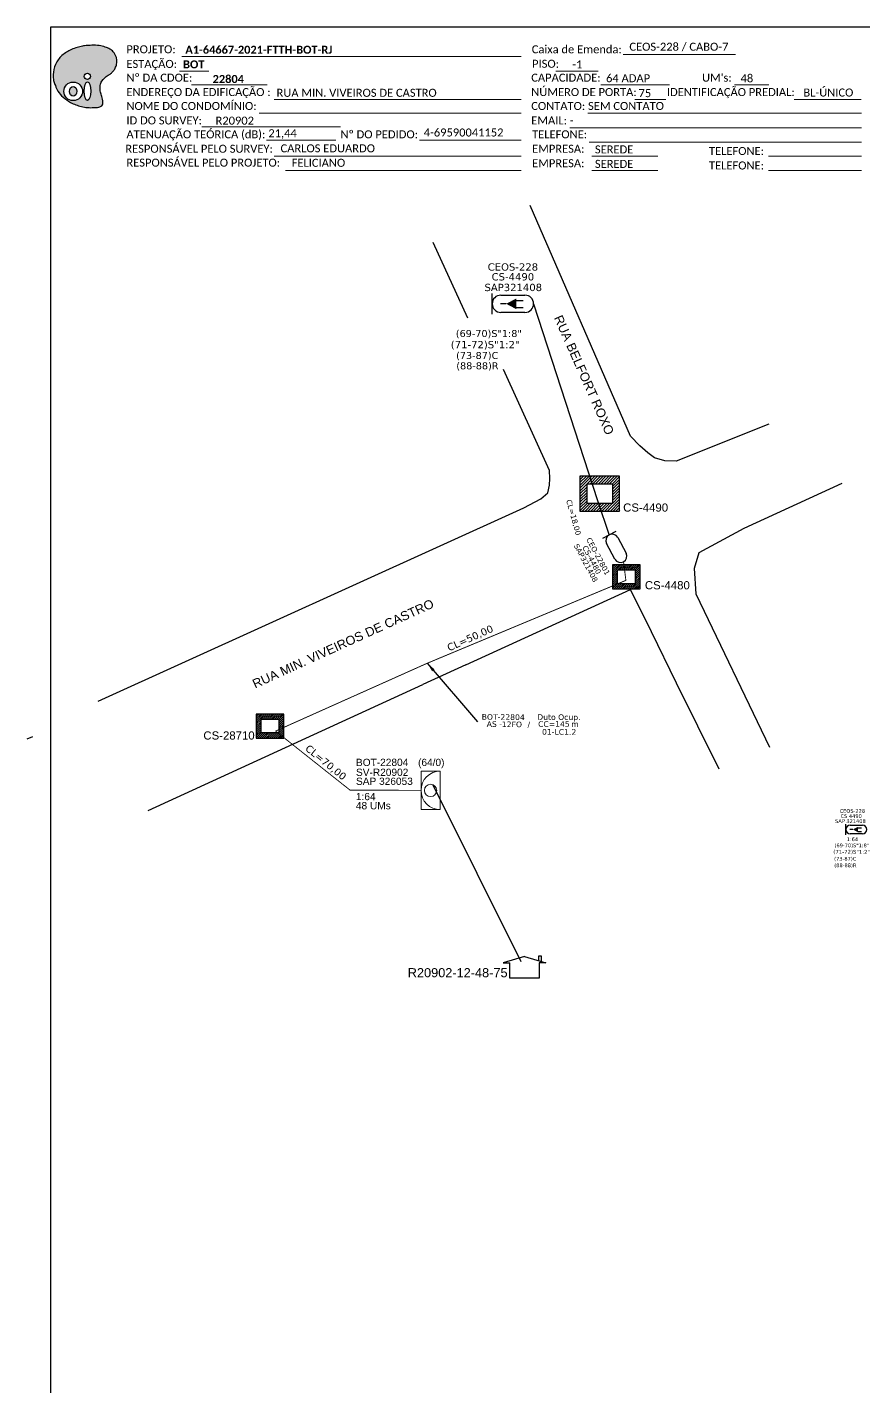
# Model space of a CAD drawing. Header units: metres. Extents: x 8.2 to 67.7, y 13.1 to 54.8.
# Drawn here: x 8.17 to 24.36, y 28.5 to 54.81 of the extents above; entities that cross this region are included whole.
import ezdxf
from ezdxf.enums import TextEntityAlignment as Align

# ---------------------------------------------------------------- set-up
doc = ezdxf.new("R2010")
doc.units = ezdxf.units.M
for name, color, linetype in [('10.1-Caixas Subterrâneas', 5, 'Continuous'), ('20.4-CEOS', 1, 'Continuous'), ('20.5-CEO', 1, 'Continuous'), ('CAP_A_INSTALAR', 1, 'Continuous'), ('CELULAS_GPON', 7, 'Continuous'), ('label_cabos', 7, 'Continuous'), ('LOGRADOURO', 5, 'Continuous'), ('MUB', 252, 'Continuous'), ('surveys', 7, 'Continuous'), ('surveys legendas', 7, 'Continuous')]:
    doc.layers.add(name, color=color, linetype=linetype)
doc.layers.add("20.0-LEGENDA DOS CDO'S", color=1, linetype='Continuous', lineweight=0)
doc.layers.add('20.1-CDO_INTERIOR', color=1, linetype='Continuous', lineweight=0)
doc.styles.add('ARIAL', font='arial.ttf')
doc.styles.add('DIGICADE', font='arial.ttf')
doc.styles.add('siredit', font='verdana.ttf')
doc.styles.get("Standard").update_dxf_attribs({"font": 'arial.ttf'})
doc.styles.add('WMF-Calibri0', font='calibri.ttf')
doc.styles.add('WMF-Calibri1', font='calibrib.ttf')
doc.linetypes.add('FENCELINE1', pattern='A,0.25,-0.1,[133,ltypeshp.shx,S=0.1,R=0,X=-0.1,Y=0],-0.1,1', length=1.45)
doc.dimstyles.get("Standard").update_dxf_attribs({"dimtxt": 0.18, "dimasz": 0.18, "dimexe": 0.18, "dimexo": 0.0625, "dimgap": 0.09, "dimtad": 0, "dimtih": 1, "dimtoh": 1, "dimdec": 4, "dimzin": 0, "dimdsep": 46, "dimtxsty": 'Standard', "dimcen": 0.09, "dimadec": 0, "dimazin": 0, "dimtfac": 1, "dimtdec": 4, "dimtofl": 0, "dimtmove": 0, "dimatfit": 3, "dimfxl": 0, "dimtolj": 1, "dimtzin": 0, "dimarcsym": 0})

# ---------------------------------------------------------------- blocks, each defined once
blk = doc.blocks.new('OI')
h = blk.add_hatch(color=40)
edge = h.paths.add_edge_path()
edge.add_spline(control_points=[(4.35, -0.67), (3.92, -0.99), (3.26, -1.5), (2.81, -2.59), (2.9, -3.5), (3.06, -4.27), (3.31, -4.85), (3.37, -5.39), (3.4, -5.88), (3.2, -6.4), (2.54, -6.61), (1.65, -6.63), (0.55, -6.67), (-0.56, -6.42), (-1.61, -6.14), (-2.77, -5.61), (-3.92, -4.77), (-4.89, -3.7), (-5.34, -2.65), (-5.6, -1.94), (-5.85, -0.96), (-5.71, 0.47), (-5.1, 2.02), (-4.14, 3.02), (-3.3, 3.61), (-2.37, 4.16), (-1.36, 4.44), (-0.56, 4.7), (0.79, 4.85), (2.24, 4.97), (3.79, 4.57), (4.67, 4.21), (5.44, 3.65), (5.76, 2.99), (6.03, 2.21), (6.01, 1.46), (5.72, 0.64), (5.31, 0.08), (4.88, -0.38), (4.51, -0.55), (4.35, -0.67)], knot_values=[0, 0, 0, 0, 1.60434, 2.417191, 3.427595, 4.282808, 4.776746, 5.304182, 5.888771, 6.258406, 6.858137, 7.79129, 8.986195, 10.124242, 11.187857, 12.242908, 13.953784, 15.414161, 16.515391, 17.349188, 17.675853, 19.552021, 21.515531, 22.568638, 23.63245, 24.621084, 25.782718, 26.745347, 27.142653, 29.870543, 31.004649, 31.921532, 32.709589, 33.801391, 34.042471, 35.192333, 35.971461, 36.628871, 37.254359, 37.836911, 37.836911, 37.836911, 37.836911], degree=3, periodic=0)
h.paths.add_polyline_path([(1.13, -0.87, -1), (-0.04, -0.87, -1)], flags=16)
edge = h.paths.add_edge_path(flags=16)
edge.add_ellipse((0.56, -3.59), major_axis=(-0.02, 1.71), ratio=0.361305, start_angle=0, end_angle=360)
h.paths.add_polyline_path([(-0.36, -3.62, -1), (-3.8, -3.62, -1)], flags=16)
edge = h.paths.add_edge_path(flags=0)
edge.add_ellipse((-2.08, -3.62), major_axis=(0, 0.885), ratio=0.758294, start_angle=0, end_angle=360)
at = {"color": 40}
for centre, radius in [((-2.08, -3.62), 1.72), ((0.54, -0.87), 0.587)]:
    blk.add_circle(centre, radius, dxfattribs=at)
blk.add_ellipse((0.56, -3.59), major_axis=(-0.02, 1.71), ratio=0.361305, dxfattribs=at)
blk.add_ellipse((-2.08, -3.62), major_axis=(0, 0.885), ratio=0.758294, start_param=-3.141592653589792, end_param=3.141592653589792, dxfattribs=at)
at = {"color": 40, "start_tangent": (-0.800898, -0.598801), "end_tangent": (-0.800898, -0.598801)}
blk.add_spline([(4.35, -0.67), (3.2, -1.78), (2.9, -2.54), (2.92, -3.55), (3.12, -4.38), (3.28, -4.85), (3.37, -5.37), (3.35, -5.95), (3.2, -6.29), (2.66, -6.55), (1.73, -6.63), (0.54, -6.62), (-0.58, -6.41), (-1.6, -6.11), (-2.56, -5.67), (-3.95, -4.67), (-4.89, -3.56), (-5.37, -2.56), (-5.64, -1.78), (-5.72, -1.46), (-5.63, 0.42), (-4.84, 2.22), (-4.13, 2.99), (-3.27, 3.62), (-2.4, 4.09), (-1.3, 4.47), (-0.37, 4.72), (0.02, 4.77), (2.75, 4.8), (3.85, 4.53), (4.69, 4.16), (5.31, 3.68), (5.85, 2.73), (5.93, 2.5), (5.94, 1.35), (5.67, 0.62), (5.29, 0.08), (4.84, -0.36), (4.35, -0.67)], degree=3, dxfattribs=at)
blk = doc.blocks.new('*X1')
at = {"color": 0, "linetype": 'Continuous'}
for p, q in [((-1.25, 0.34099), (-0.49099, 1.1)), ((-1.25, 0.517767), (-0.667767, 1.1)), ((-1.25, 0.694544), (-0.844544, 1.1)), ((-1.25, 0.87132), (-1.02132, 1.1)), ((-1.25, 1.048097), (-1.198097, 1.1)), ((-0.789214, 0.625), (-0.314214, 1.1)), ((-0.612437, 0.625), (-0.137437, 1.1)), ((-0.43566, 0.625), (0.03934, 1.1)), ((-0.258883, 0.625), (0.216117, 1.1)), ((-0.082107, 0.625), (0.392893, 1.1)), ((0.09467, 0.625), (0.56967, 1.1)), ((0.271447, 0.625), (0.746447, 1.1)), ((0.448223, 0.625), (0.923223, 1.1)), ((0.625, 0.625), (1.1, 1.1)), ((0.801777, 0.625), (1.25, 1.073223)), ((0.8035, 0.449947), (1.25, 0.896447)), ((-1.25, 0.164214), (-0.8035, 0.610714)), ((-1.25, -0.012563), (-0.8035, 0.433937)), ((-1.25, -0.18934), (-0.8035, 0.25716)), ((-1.25, -0.366117), (-0.8035, 0.080383)), ((0.8035, 0.27317), (1.25, 0.71967)), ((0.8035, 0.096393), (1.25, 0.542893)), ((0.8035, -0.080383), (1.25, 0.366117)), ((0.8035, -0.25716), (1.25, 0.18934)), ((0.8035, -0.433937), (1.25, 0.012563)), ((-1.25, -0.542893), (-0.8035, -0.096393)), ((-1.25, -0.71967), (-0.8035, -0.27317)), ((-1.25, -0.896447), (-0.8035, -0.449947)), ((-1.25, -1.073223), (-0.801777, -0.625)), ((-1.1, -1.1), (-0.625, -0.625)), ((-0.923223, -1.1), (-0.448223, -0.625)), ((-0.746447, -1.1), (-0.271447, -0.625)), ((-0.56967, -1.1), (-0.09467, -0.625)), ((-0.392893, -1.1), (0.082107, -0.625)), ((-0.216117, -1.1), (0.258883, -0.625)), ((-0.03934, -1.1), (0.43566, -0.625)), ((0.137437, -1.1), (0.612437, -0.625)), ((0.314214, -1.1), (0.789214, -0.625)), ((0.49099, -1.1), (1.25, -0.34099)), ((0.667767, -1.1), (1.25, -0.517767)), ((0.8035, -0.610714), (1.25, -0.164214)), ((0.844544, -1.1), (1.25, -0.694544)), ((1.02132, -1.1), (1.25, -0.87132)), ((1.198097, -1.1), (1.25, -1.048097))]:
    blk.add_line(p, q, dxfattribs=at)
blk = doc.blocks.new('MANHOLE_MQ')
at = {"color": 0, "linetype": 'Continuous'}
for p, q in [((0.00000623, 0.00000569), (-0.00000627, 0.00000569)), ((-0.00000627, 0.00000569), (-0.00000627, -0.00000531)), ((0.00000623, -0.00000531), (0.00000623, 0.00000569)), ((-0.00000404, 0.00000331), (0.00000399, 0.00000331)), ((-0.00000404, -0.00000294), (-0.00000404, 0.00000331)), ((0.00000399, 0.00000331), (0.00000399, -0.00000294)), ((0.00000399, -0.00000294), (-0.00000404, -0.00000294)), ((0.00000399, -0.00000294), (0.00000399, -0.00000294)), ((-0.00000627, -0.00000531), (0.00000623, -0.00000531))]:
    blk.add_line(p, q, dxfattribs=at)
at = {"color": 0, "linetype": 'Continuous', "xscale": 5e-06, "yscale": 5e-06, "zscale": 1e-05}
blk.add_blockref('*X1', (-0.00000002, 0.00000019), dxfattribs=at)
blk = doc.blocks.new('Inst CDOI-64')
at = {"layer": '20.1-CDO_INTERIOR', "color": 1, "lineweight": 18}
blk.add_lwpolyline([(-2.12, -2.13), (-2.12, 2.12), (0, 2.12), (0.01, -2.13)], close=True, dxfattribs=at)
blk.add_circle((-1.06, 0), 0.68, dxfattribs=at)
blk.add_arc((0.01, 0), 2.13, 90.0276, 270.0276, dxfattribs=at)
at = {"layer": "20.0-LEGENDA DOS CDO'S"}
for tag, p, style, flags in [('ID_ATIVIDADE', (-9.3, 3.78), 'ARIAL', 3), ('FATOR', (-1.5, 3.78), 'ARIAL', 1), ('QTDE', (-9.18, -3.66), 'DIGICADE', 3)]:
    blk.add_attdef(tag, p, '', height=0.8, rotation=0.118, dxfattribs=dict(at, style=style, flags=flags))
at = {"layer": "20.0-LEGENDA DOS CDO'S", "style": 'ARIAL'}
for tag, p, rotation in [('FID', (-9.3, 2.69), 0.118), ('SURVEY', (-9.3, 1.6), 359.9724), ('SAP', (-9.3, 0.61), 359.9724), ('1:XX', (-9.31, -1.08), 359.9724), ('UMS', (-9.31, -2.09), 359.9724)]:
    blk.add_attdef(tag, p, '', height=0.8, rotation=rotation, dxfattribs=at)
blk.add_attdef('FIBRAS_UTILIZADAS', text='', height=0.8, rotation=359.9724, dxfattribs=at).set_placement((-0.99, 2.69), align=Align.CENTER)
blk = doc.blocks.new('*U12')
at = {"layer": '20.4-CEOS', "color": 7, "style": 'siredit'}
blk.add_attdef('FIBRAS_SPLITTER', (0, 0), '', height=1.01, dxfattribs=at)
for tag, p, flags in [('ID_ATIVIDADE', (0, -1.48), 3), ('FATOR', (0, -2.79), 1), ('QTDE', (0, -4.11), 1), ('FID', (0, -5.42), 1)]:
    blk.add_attdef(tag, p, '', height=1.01, dxfattribs=dict(at, flags=flags))
blk = doc.blocks.new('*U14')
at = {"layer": '20.4-CEOS', "color": 7, "style": 'siredit'}
for tag, p in [('FIBRAS_SPLITTER', (0, 0)), ('FIBRAS_TOP_C', (0, -4.13)), ('RESERVA_FINAIS', (0, -5.46))]:
    blk.add_attdef(tag, p, '', height=1.01, dxfattribs=at)
for tag, p, flags in [('ID_ATIVIDADE', (0, -6.77), 3), ('FATOR', (0, -8.09), 1), ('QTDE', (0, -9.4), 1), ('FID', (0, -10.71), 1)]:
    blk.add_attdef(tag, p, '', height=1.01, dxfattribs=dict(at, flags=flags))
blk = doc.blocks.new('SURVEY_SURVEY')
for p, q in [((0, 0.00001268), (-0.00001257, 0.000009)), ((-0.00001257, 0.000009), (-0.00000863, 0.000009)), ((-0.00000862, 0), (-0.00000862, 0.00000897)), ((0, 0.00001268), (0.00001257, 0.000009)), ((0.00000843, 0.00001322), (0.00000976, 0.00001322)), ((0.00000843, 0.00001027), (0.00000843, 0.00001322)), ((0.00000862, 0.00000901), (0.00000862, 0)), ((0.00001257, 0.000009), (0.00000862, 0.000009)), ((0.00000976, 0.00001322), (0.00000975, 0.00000989)), ((0.00000862, 0), (-0.00000862, 0))]:
    blk.add_line(p, q)
blk = doc.blocks.new('CEOS_RP_CT_DRT')
at = {"layer": '20.4-CEOS', "color": 0}
for p, q in [((-4.54, 1.19), (-1.19, 1.19)), ((-1.19, -1.19), (-4.54, -1.19))]:
    blk.add_line(p, q, dxfattribs=at)
for points in [[(-5.73, -1.43), (-5.73, 1.44)], [(-3.79, 0), (-4.59, 0)], [(-2.47, 0.48), (-1.45, 0.48)], [(-2.47, -0.52), (-1.45, -0.52)]]:
    blk.add_lwpolyline(points, dxfattribs=at)
blk.add_lwpolyline([(-3.79, 0, 0, 1.47, 0), (-2.41, 0, 1.47, 1.47, 0)], format="xyseb", dxfattribs=at)
for centre, start, end in [((-4.54, 0), 90, 270), ((-1.19, 0), 270, 90)]:
    blk.add_arc(centre, 1.19, start, end, dxfattribs=at)
at = {"layer": '20.4-CEOS', "color": 7, "style": 'siredit'}
for tag, p in [('Nº_DA_CEOS', (-2.86, 5.6)), ('LOCAL', (-2.86, 4.24)), ('SAP', (-2.86, 2.78)), ('RACIO_SPLITAGEM', (-2.86, -1.88)), ('FIBRAS_SPLITTER', (-2.86, -3.58)), ('RESERVA_FINAIS', (-2.86, -6.39)), ('FIBRAS_TOP_C', (-2.86, -5.08))]:
    blk.add_attdef(tag, text='', height=1.01, dxfattribs=at).set_placement(p, align=Align.TOP_CENTER)
blk = doc.blocks.new('*U19')
at = {"layer": '20.4-CEOS', "color": 7, "style": 'siredit'}
blk.add_attdef('FIBRAS_SPLITTER', (0, 0), '', height=1.01, dxfattribs=at)
for tag, p, flags in [('QTDE', (0, -4.11), 1), ('ID_ATIVIDADE', (0, -1.48), 3), ('FATOR', (0, -2.79), 1), ('FID', (0, -5.42), 1)]:
    blk.add_attdef(tag, p, '', height=1.01, dxfattribs=dict(at, flags=flags))
blk = doc.blocks.new('Inst CB DT OCUP CFOA-SM-AS-80-TS-24')
at = {"layer": 'label_cabos', "color": 0, "style": 'siredit'}
for tag, flags, p in [('ID_ATIVIDADE', 3, (1.31, 2.67)), ('FATOR', 1, (11.56, 2.55))]:
    blk.add_attdef(tag, text='', height=1, rotation=359.69, dxfattribs=dict(at, flags=flags)).set_placement(p, align=Align.MIDDLE_CENTER)
for tag, p in [('TIPO_CABO', (1.76, 0)), ('DESTINO_CABO', (3.13, 1.26)), ('CABO', (4.69, -0.05)), ('/', (7.71, -0.05)), ('LANCE', (10.91, 0)), ('TIPO_CABO', (13.11, 1.24)), ('UND', (15.96, 0)), ('FID', (13.15, -1.41))]:
    blk.add_attdef(tag, text='', height=1, rotation=359.69, dxfattribs=at).set_placement(p, align=Align.MIDDLE_CENTER)
blk.add_attdef('QTDE', (12.43, -0.47), '', height=1, rotation=359.69, dxfattribs=at)

msp = doc.modelspace()

# ---------------------------------------------------------------- linework, layer by layer
at = {"color": 7}
msp.add_lwpolyline([(8.619, 13.113), (67.657, 13.113), (67.657, 54.812), (8.619, 54.812)], close=True, dxfattribs=at)
at = {"lineweight": 0}
for points in [[(11.162, 54.242), (17.726, 54.242)], [(19.699, 54.285), (21.87, 54.285)], [(11.117, 53.959), (11.683, 53.959)], [(18.399, 53.963), (19.219, 53.963)], [(19.268, 53.694), (20.597, 53.694)], [(12.951, 53.414), (17.726, 53.414)], [(12.657, 53.145), (17.726, 53.145)], [(19.018, 53.145), (24.308, 53.145)], [(11.547, 52.881), (14.23, 52.881)], [(18.669, 52.866), (24.308, 52.866)], [(19.04, 52.586), (24.308, 52.586)]]:
    msp.add_lwpolyline(points, dxfattribs=at)
at = {"color": 7, "lineweight": 0}
for points in [[(11.347, 53.694), (12.813, 53.694)], [(21.854, 53.694), (22.517, 53.694)], [(19.923, 53.414), (20.523, 53.414)], [(23.007, 53.414), (24.306, 53.414)], [(12.803, 52.624), (14.143, 52.624)], [(15.761, 52.624), (17.728, 52.624)], [(12.951, 52.317), (17.726, 52.317)], [(19.092, 52.317), (20.371, 52.317)], [(22.514, 52.317), (24.308, 52.317)], [(13.167, 52.037), (17.726, 52.037)], [(19.092, 52.037), (20.371, 52.037)], [(22.514, 52.037), (24.308, 52.037)]]:
    msp.add_lwpolyline(points, dxfattribs=at)
at = {"color": 4, "ltscale": 0.5, "elevation": 0.033}
msp.add_lwpolyline([(16.02, 40.15), (17.719, 36.726)], dxfattribs=at)
at = {"layer": '20.4-CEOS', "color": 7}
for p, q in [((17.333, 49.625, 0.033), (17.801, 49.625, 0.033)), ((17.801, 49.291, 0.033), (17.333, 49.291, 0.033))]:
    msp.add_line(p, q, dxfattribs=at)
at = {"layer": '20.4-CEOS', "color": 7, "elevation": 0.033}
for points in [[(17.166, 49.256), (17.166, 49.659)], [(17.622, 49.524), (17.765, 49.524)], [(17.438, 49.458), (17.325, 49.458)], [(17.622, 49.385), (17.765, 49.385)]]:
    msp.add_lwpolyline(points, dxfattribs=at)
msp.add_lwpolyline([(17.438, 49.458, 0, 0.206, 0), (17.631, 49.458, 0.206, 0.206, 0)], format="xyseb", dxfattribs=at)
at = {"layer": '20.4-CEOS', "color": 7}
for centre, start, end in [((17.333, 49.458, 0.033), 90, 270), ((17.801, 49.458, 0.033), 270, 90)]:
    msp.add_arc(centre, 0.167, start, end, dxfattribs=at)
at = {"layer": '20.5-CEO', "color": 5}
for p, q in [((19.541, 44.515, 0.033), (19.378, 44.819, 0.033)), ((19.595, 44.934, 0.033), (19.757, 44.631, 0.033))]:
    msp.add_line(p, q, dxfattribs=at)
at = {"layer": '20.5-CEO', "color": 5, "elevation": 0.033}
msp.add_lwpolyline([(19.559, 45.054), (19.298, 44.915)], dxfattribs=at)
at = {"layer": '20.5-CEO', "color": 5}
for centre, start, end in [((19.487, 44.876, 0.033), 28.1503, 208.1503), ((19.649, 44.573, 0.033), 208.1503, 28.1503)]:
    msp.add_arc(centre, 0.123, start, end, dxfattribs=at)
at = {"layer": 'CAP_A_INSTALAR', "color": 7, "linetype": 'FENCELINE1', "ltscale": 0.3}
msp.add_line((17.968, 49.458, 0.05), (19.206, 45.652, 0.05), dxfattribs=at)
at = {"layer": 'CAP_A_INSTALAR', "color": 7, "linetype": 'FENCELINE1', "ltscale": 2}
msp.add_line((19.206, 45.652, 0.05), (19.43, 44.982, 0.05), dxfattribs=at)
at = {"layer": 'CAP_A_INSTALAR', "linetype": 'FENCELINE1', "ltscale": 0.3, "const_width": 0.0175, "elevation": 0.05}
msp.add_lwpolyline([(19.707, 44.465), (19.753, 44.105), (15.91, 42.501), (12.976, 41.188)], dxfattribs=at)
at = {"layer": 'CAP_A_INSTALAR', "linetype": 'FENCELINE1', "ltscale": 2, "const_width": 0.0175, "elevation": 0.05}
msp.add_lwpolyline([(12.976, 41.188), (14.415, 40.046), (15.79, 40.04)], dxfattribs=at)
at = {"layer": 'MUB'}
msp.add_line((16.696, 49.177, 0.032), (16.027, 50.647, 0.032), dxfattribs=at)
for points, elevation in [([(22.517, 47.131), (20.725, 46.41), (20.505, 46.421), (20.308, 46.476), (20.178, 46.575), (20.025, 46.711), (19.842, 46.896), (17.899, 51.359)], 0.033), ([(9.543, 41.766), (17.776, 45.51), (18.109, 45.68), (18.241, 45.8), (18.276, 45.948), (18.282, 46.076), (18.273, 46.232), (17.383, 48.188)], 0.032), ([(23.928, 45.977), (22.036, 45.107), (21.161, 44.641), (21.076, 44.336), (21.108, 43.847), (22.532, 40.879)], 0.033), ([(16.657, 42.469), (19.845, 43.931)], 0.033), ([(20.248, 43.11), (19.845, 43.931)], 0.033), ([(20.735, 42.118), (20.248, 43.11)], 0.033), ([(16.657, 42.469), (15.825, 42.088)], 0.033), ([(21.556, 40.449), (20.735, 42.118)], 0.033), ([(10.511, 39.653), (15.825, 42.088)], 0.033), ([(8.171, 41.035), (8.283, 41.086)], 0.019)]:
    msp.add_lwpolyline(points, dxfattribs=dict(at, elevation=elevation))

# ---------------------------------------------------------------- block references
at = {"color": 7, "xscale": 0.1048830271341667, "yscale": 0.1048830271341668, "zscale": 0.1048830271341668, "rotation": 0.153289602394906}
msp.add_blockref('OI', (9.278, 53.951), dxfattribs=at)
at = {"color": 0, "lineweight": 0, "xscale": 0.1752191999999999, "yscale": 0.1752192000000008, "zscale": 0.1752192000000001}
msp.add_blockref('Inst CDOI-64', (16.161, 40.04, 0.033), dxfattribs=at).add_auto_attribs({'FIBRAS_UTILIZADAS': '(64/0)', 'SURVEY': 'SV-R20902', 'SAP': 'SAP 326053', '1:XX': '1:64', 'UMS': '48 UMs', 'FID': 'BOT-22804'})
at = {"layer": '10.1-Caixas Subterrâneas', "color": 30, "rotation": 180.0191175169918}
for p, xscale, yscale, zscale in [((19.246, 45.795, 0.025), 61348.24700042616, 61348.24700042616, 61348.24700042616), ((19.761, 44.182, 0.033), 42602.94930585148, 42602.9493058515, 42602.9493058515), ((12.867, 41.292, 0.033), 42602.94930585148, 42602.9493058515, 42602.9493058515)]:
    msp.add_blockref('MANHOLE_MQ', p, dxfattribs=dict(at, xscale=xscale, yscale=yscale, zscale=zscale))
at = {"layer": '20.4-CEOS', "color": 0, "lineweight": 0}
ref = msp.add_blockref('*U14', (16.463, 48.815, 0.031), dxfattribs=dict(at, xscale=0.1345683456, yscale=0.1345683456, zscale=0.1345683456))
ref.add_attrib('FIBRAS_SPLITTER', '(69-70)S"1:8"', (16.463, 48.815, 0.031), dxfattribs={"color": 7, "height": 0.13587, "style": 'siredit'})
ref.add_attrib('FIBRAS_TOP_C', '(73-87)C', (16.468, 48.39, 0.031), dxfattribs={"color": 7, "height": 0.1359, "style": 'siredit'})
ref.add_attrib('RESERVA_FINAIS', '(88-88)R', (16.472, 48.19, 0.031), dxfattribs={"color": 7, "height": 0.1359, "style": 'siredit'})
at = {"layer": '20.4-CEOS', "color": 0, "lineweight": 0, "xscale": 0.1401753599999997, "yscale": 0.1401753600000006, "zscale": 0.14017536}
msp.add_blockref('*U12', (16.365, 48.597, 0.033), dxfattribs=at).add_auto_attribs({'FIBRAS_SPLITTER': '(71-72)S"1:2"'})
at = {"layer": '20.4-CEOS', "color": 7}
ref = msp.add_blockref('CEOS_RP_CT_DRT', (24.412, 39.283), dxfattribs=dict(at, xscale=0.0706216215956213, yscale=0.0706216215956204, zscale=0.0706216215956211))
ref.add_attrib('Nº_DA_CEOS', 'CEOS-228', dxfattribs={"color": 7, "height": 0.0713, "style": 'siredit'}).set_placement((24.133, 39.677), align=Align.TOP_CENTER)
ref.add_attrib('LOCAL', 'CS 4490', dxfattribs={"color": 7, "height": 0.0713, "style": 'siredit'}).set_placement((24.111, 39.579), align=Align.TOP_CENTER)
ref.add_attrib('SAP', 'SAP 321408', dxfattribs={"color": 7, "height": 0.0713, "style": 'siredit'}).set_placement((24.096, 39.481), align=Align.TOP_CENTER)
ref.add_attrib('RACIO_SPLITAGEM', '1:64', dxfattribs={"color": 7, "height": 0.0713, "style": 'siredit'}).set_placement((24.134, 39.129), align=Align.TOP_CENTER)
ref.add_attrib('FIBRAS_SPLITTER', '(69-70)S"1:8"', dxfattribs={"color": 7, "height": 0.0713, "style": 'siredit'}).set_placement((24.123, 39.011), align=Align.TOP_CENTER)
ref.add_attrib('FIBRAS_TOP_C', '(73-87)C', dxfattribs={"color": 7, "height": 0.0713, "style": 'siredit'}).set_placement((23.996, 38.752), align=Align.TOP_CENTER)
ref.add_attrib('RESERVA_FINAIS', '(88-88)R', dxfattribs={"color": 7, "height": 0.0713, "style": 'siredit'}).set_placement((23.998, 38.625), align=Align.TOP_CENTER)
at = {"layer": '20.4-CEOS', "color": 0, "lineweight": 0, "xscale": 0.07467356046839099, "yscale": 0.0746735604683906, "zscale": 0.0746735604683909, "rotation": 359.9796179511367}
msp.add_blockref('*U19', (23.765, 38.813), dxfattribs=at).add_auto_attribs({'FIBRAS_SPLITTER': '(71-72)S"1:2"'})
at = {"layer": 'label_cabos', "color": 0, "lineweight": 0}
ref = msp.add_blockref('Inst CB DT OCUP CFOA-SM-AS-80-TS-24', (17.042, 41.323), dxfattribs=dict(at, xscale=0.1080000000001746, yscale=0.1079999999958083, zscale=0.108))
ref.add_attrib('DESTINO_CABO', 'BOT-22804', dxfattribs={"color": 0, "height": 0.108, "rotation": 359.69, "style": 'siredit'}).set_placement((17.38, 41.46), align=Align.MIDDLE_CENTER)
ref.add_attrib('CABO', '12FO', dxfattribs={"color": 0, "height": 0.108, "rotation": 359.69, "style": 'siredit'}).set_placement((17.548, 41.318), align=Align.MIDDLE_CENTER)
ref.add_attrib('TIPO_CABO', 'Duto Ocup.', dxfattribs={"color": 0, "height": 0.108, "rotation": 359.69, "style": 'siredit'}).set_placement((18.457, 41.458), align=Align.MIDDLE_CENTER)
ref.add_attrib('/', '/', dxfattribs={"color": 0, "height": 0.108, "rotation": 359.69, "style": 'siredit'}).set_placement((17.875, 41.318), align=Align.MIDDLE_CENTER)
ref.add_attrib('TIPO_CABO', 'AS - ', dxfattribs={"color": 0, "height": 0.108, "rotation": 359.69, "style": 'siredit'}).set_placement((17.232, 41.323), align=Align.MIDDLE_CENTER)
ref.add_attrib('FID', '01-LC1.2', dxfattribs={"color": 0, "height": 0.108, "rotation": 359.69, "style": 'siredit'}).set_placement((18.462, 41.171), align=Align.MIDDLE_CENTER)
ref.add_attrib('LANCE', 'CC=', dxfattribs={"color": 0, "height": 0.108, "rotation": 359.69, "style": 'siredit'}).set_placement((18.22, 41.323), align=Align.MIDDLE_CENTER)
ref.add_attrib('QTDE', '145', (18.384, 41.272), dxfattribs={"color": 0, "height": 0.108, "rotation": 359.69, "style": 'siredit'})
ref.add_attrib('UND', 'm', dxfattribs={"color": 0, "height": 0.108, "rotation": 359.69, "style": 'siredit'}).set_placement((18.766, 41.323), align=Align.MIDDLE_CENTER)
at = {"layer": 'surveys', "color": 255, "xscale": 32904.85648052516, "yscale": 32904.85648052516, "zscale": 32904.85648052516}
msp.add_blockref('SURVEY_SURVEY', (17.79, 36.405, 0.033), dxfattribs=at)

# ---------------------------------------------------------------- texts
for s, height, style, p in [('CEOS-228 / CABO-7', 0.15489, 'WMF-Calibri0', (19.82, 54.357)), ('A1-64667-2021-FTTH-BOT-RJ', 0.15489, 'WMF-Calibri1', (11.23, 54.299)), ('BOT', 0.1549, 'WMF-Calibri1', (11.186, 54.015)), ('-1', 0.1549, 'WMF-Calibri0', (18.715, 54.014)), ('64 ADAP', 0.1549, 'WMF-Calibri0', (19.369, 53.747)), ('RUA MIN. VIVEIROS DE CASTRO', 0.15489, 'WMF-Calibri0', (12.995, 53.465))]:
    msp.add_text(s, height=height, dxfattribs=dict(style=style)).set_placement(p)
at = {"lineweight": 0, "style": 'WMF-Calibri0'}
for s, height, p in [('ESTAÇÃO:', 0.1549, (10.09, 54.024)), ('PROJETO:', 0.1549, (10.09, 54.307)), ('Caixa de Emenda:', 0.15489, (17.932, 54.307)), ('PISO:', 0.1549, (17.938, 54.027)), ('CAPACIDADE:', 0.15489, (17.922, 53.758)), ('ENDEREÇO DA EDIFICAÇÃO :', 0.15489, (10.09, 53.479)), ('NOME DO CONDOMÍNIO: ', 0.15489, (10.09, 53.21)), ('CONTATO: SEM CONTATO', 0.15489, (17.922, 53.21)), ('ID DO SURVEY:', 0.15489, (10.09, 52.93)), ('R20902', 0.1549, (11.815, 52.926)), ('EMAIL: -', 0.1549, (17.922, 52.93)), ('ATENUAÇÃO TEÓRICA (dB):', 0.15489, (10.09, 52.661)), ('21,44', 0.1549, (12.836, 52.682)), ('TELEFONE:', 0.1549, (17.938, 52.661))]:
    msp.add_text(s, height=height, dxfattribs=at).set_placement(p)
at = {"color": 7, "lineweight": 0, "style": 'WMF-Calibri0'}
for s, height, p in [('Nº DA CDOE:', 0.15489, (10.09, 53.758)), ("UM's:", 0.1549, (21.226, 53.758)), ('NÚMERO DE PORTA:', 0.15489, (17.922, 53.479)), ('IDENTIFICAÇÃO PREDIAL:', 0.15489, (20.546, 53.479)), ('Nº DO PEDIDO:', 0.15489, (14.231, 52.661)), ('RESPONSÁVEL PELO SURVEY:', 0.15489, (10.069, 52.382)), ('CARLOS EDUARDO', 0.15489, (13.072, 52.39)), ('EMPRESA:', 0.1549, (17.938, 52.382)), ('TELEFONE:', 0.1549, (21.36, 52.338)), ('RESPONSÁVEL PELO PROJETO:', 0.15489, (10.09, 52.113)), ('FELICIANO', 0.1549, (13.287, 52.11)), ('EMPRESA:', 0.1549, (17.938, 52.102)), ('TELEFONE:', 0.1549, (21.36, 52.058))]:
    msp.add_text(s, height=height, dxfattribs=at).set_placement(p)
at = {"color": 7, "style": 'WMF-Calibri1'}
msp.add_text('22804', height=0.1549, dxfattribs=at).set_placement((12.061, 53.732), align=Align.CENTER)
at = {"color": 7, "style": 'WMF-Calibri0'}
for s, height, p in [('48', 0.1549, (21.971, 53.746)), ('75', 0.1549, (19.997, 53.458)), ('BL-ÚNICO', 0.1549, (23.186, 53.47)), ('4-69590041152', 0.15489, (15.842, 52.697)), ('SEREDE', 0.1549, (19.153, 52.369)), ('SEREDE', 0.1549, (19.153, 52.089))]:
    msp.add_text(s, height=height, dxfattribs=at).set_placement(p)
at = {"layer": '10.1-Caixas Subterrâneas', "color": 30, "style": 'ARIAL'}
for s, p in [('CS-4490', (19.7, 45.436, 0.033)), ('CS-4480', (20.12, 43.932, 0.033)), ('CS-28710', (11.579, 41.024, 0.033))]:
    msp.add_text(s, height=0.1577, dxfattribs=at).set_placement(p)
at = {"layer": '20.4-CEOS', "color": 7, "style": 'siredit'}
for tag, text, p in [('CEOS-228', 'CEOS-XXX', (17.567, 50.242, 0.033)), ('CS-4490', 'CS-XXXX', (17.567, 50.052, 0.033)), ('SAP321408', 'SAP 321408', (17.574, 49.846, 0.033))]:
    msp.add_attdef(tag, text=text, height=0.1415, dxfattribs=at).set_placement(p, align=Align.TOP_CENTER)
at = {"layer": '20.4-CEOS', "color": 5, "style": 'siredit'}
msp.add_attdef('CEO-22801', text='CEO-XXX', height=0.1035, rotation=298.1503, dxfattribs=at).set_placement((19.262, 44.595, 0.033), align=Align.TOP_CENTER)
at = {"layer": '20.5-CEO', "color": 5, "style": 'siredit'}
for tag, text, p in [('SAP321408', 'SAP 321408', (19.025, 44.467, 0.033)), ('CS-4480', 'CS-XXX', (19.139, 44.528, 0.033))]:
    msp.add_attdef(tag, text=text, height=0.1039, rotation=298.1503, dxfattribs=at).set_placement(p, align=Align.TOP_CENTER)
at = {"layer": 'CELULAS_GPON', "style": 'siredit'}
for s, height, rotation, p in [('CL=18,00', 0.1051, 285.5941, (18.596, 45.655, 0.033)), ('CL=50,00', 0.1402, 24.28, (16.334, 42.729, 0.033)), ('CL=70,00', 0.1402, 320.7862, (13.536, 40.829, 0.033))]:
    msp.add_text(s, height=height, rotation=rotation, dxfattribs=at).set_placement(p)
at = {"layer": 'LOGRADOURO', "color": 7, "style": 'ARIAL'}
for s, rotation, p in [('RUA BELFORT ROXO', 293.899, (18.357, 49.189, 0.033)), ('RUA MIN. VIVEIROS DE CASTRO', 24.444, (12.579, 42.01, 0.033))]:
    msp.add_text(s, height=0.17522, rotation=rotation, dxfattribs=at).set_placement(p)
at = {"layer": 'surveys legendas', "color": 7}
msp.add_text('R20902-12-48-75', height=0.17635, dxfattribs=at).set_placement((15.533, 36.423, 0.033))

# ---------------------------------------------------------------- leaders
at = {"ltscale": 0.5}
msp.add_leader([(15.91, 42.501, 0.05), (16.881, 41.37, 0.05)], dimstyle='Standard', override={"dimgap": 0.09, "dimtad": 0}, dxfattribs=at)

doc.saveas('drawing.dxf')
